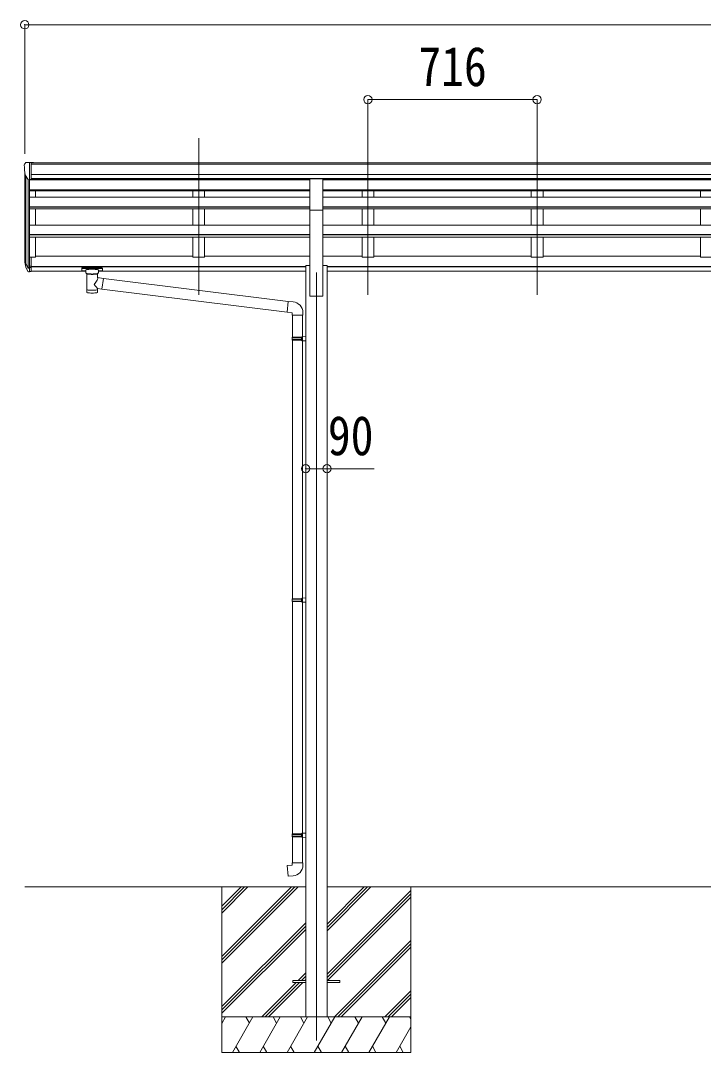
# Model space of a CAD drawing. Units: millimetres at full size. Extents: x -9783 to 33754, y -10064 to 6752.
# Drawn here: x 777 to 3666, y -4208 to 158 of the extents above; entities that cross this region are included whole.
import ezdxf
from ezdxf.enums import TextEntityAlignment as Align

# ---------------------------------------------------------------- set-up
doc = ezdxf.new("R2010")
doc.units = ezdxf.units.MM
doc.header["$LTSCALE"] = 35
doc.header["$PDMODE"] = 32
doc.header["$PDSIZE"] = 35
for name, color, linetype, lineweight in [('0-0_0', 7, 'Continuous', 9), ('0-1_本体', 4, 'Continuous', 9), ('0-2_部品', 7, 'Continuous', 9), ('0-8_PARTS2', 2, 'Continuous', 9), ('0-A_寸法', 6, 'Continuous', 9)]:
    doc.layers.add(name, color=color, linetype=linetype, lineweight=lineweight)
doc.styles.add('ＭＳ ゴシック', font='')
doc.styles.get('ＭＳ ゴシック').set_extended_font_data('MS Gothic')

msp = doc.modelspace()

# ---------------------------------------------------------------- linework, layer by layer
at = {"layer": '0-0_0'}
for p, q in [((794.98, -3507.53), (1983.78, -3507.53)), ((1628.98, -3507.53), (1628.98, -4207.53)), ((1628.98, -3801.71), (1923.16, -3507.53)), ((1628.98, -3815.85), (1937.3, -3507.53)), ((1628.98, -3830), (1951.45, -3507.53)), ((1628.98, -3617.86), (1739.31, -3507.53)), ((1628.98, -3603.72), (1725.17, -3507.53)), ((1628.98, -3589.58), (1711.03, -3507.53)), ((2074.18, -3693.16), (2259.81, -3507.53)), ((2074.18, -3679.02), (2245.67, -3507.53)), ((2074.18, -3664.88), (2231.53, -3507.53)), ((2074.18, -3507.53), (5283.78, -3507.53)), ((2074.18, -3877.01), (2428.98, -3522.21)), ((2428.98, -3507.53), (2428.98, -4207.53)), ((2074.18, -3891.15), (2428.98, -3536.36)), ((2076.44, -3903.03), (2428.98, -3550.5)), ((1628.98, -4013.84), (1983.78, -3659.05)), ((1628.98, -4027.98), (1983.78, -3673.19)), ((1628.98, -4042.13), (1983.78, -3687.33)), ((2105.79, -4057.53), (2428.98, -3734.34)), ((2119.93, -4057.53), (2428.98, -3748.49)), ((2134.08, -4057.53), (2428.98, -3762.63)), ((1951.92, -3903.03), (1983.78, -3871.18)), ((1966.07, -3903.03), (1983.78, -3885.32)), ((1797.42, -4057.53), (1942.92, -3912.03)), ((1811.57, -4057.53), (1957.07, -3912.03)), ((1825.71, -4057.53), (1971.21, -3912.03)), ((1980.21, -3903.03), (1983.78, -3899.46)), ((2317.92, -4057.53), (2428.98, -3946.48)), ((2332.07, -4057.53), (2428.98, -3960.62)), ((2346.21, -4057.53), (2428.98, -3974.76)), ((2428.98, -4057.53), (1628.98, -4057.53)), ((1628.98, -4085.04), (1644.86, -4057.53)), ((1673.73, -4207.53), (1760.33, -4057.53)), ((1745.33, -4083.51), (1730.33, -4057.53)), ((1789.2, -4207.53), (1875.8, -4057.53)), ((1860.8, -4083.52), (1845.8, -4057.53)), ((1904.67, -4207.53), (1991.27, -4057.53)), ((1976.27, -4083.52), (1961.27, -4057.53)), ((2020.14, -4207.53), (2106.74, -4057.53)), ((2091.74, -4083.52), (2076.74, -4057.53)), ((2135.61, -4207.53), (2222.21, -4057.53)), ((2207.21, -4083.51), (2192.21, -4057.53)), ((2251.08, -4207.53), (2337.68, -4057.53)), ((2307.68, -4057.53), (2322.68, -4083.51)), ((2423.15, -4057.53), (2428.98, -4067.63)), ((2366.55, -4207.53), (2428.98, -4099.4)), ((1688.73, -4181.55), (1703.73, -4207.53)), ((1804.2, -4181.55), (1819.2, -4207.53)), ((1919.67, -4181.55), (1934.67, -4207.53)), ((2035.14, -4181.55), (2050.14, -4207.53)), ((2150.61, -4181.55), (2165.61, -4207.53)), ((2266.08, -4181.55), (2281.08, -4207.53)), ((2381.55, -4181.55), (2396.55, -4207.53)), ((1628.98, -4207.53), (2428.98, -4207.53))]:
    msp.add_line(p, q, dxfattribs=at)
at = {"layer": '0-1_本体'}
for p, q in [((794.98, -844.41), (794.98, -480.16)), ((821.48, -443.41), (6536.48, -443.41)), ((821.48, -448.76), (6536.48, -448.76)), ((799.27, -498.96), (799.27, -868.67)), ((808.98, -514.32), (808.98, -886.67)), ((814.98, -514.79), (814.98, -842.24)), ((814.98, -514.8), (2001.48, -514.8)), ((821.48, -492.29), (6536.48, -492.29)), ((821.48, -509.96), (6536.48, -509.96)), ((2001.48, -512.33), (821.48, -512.33)), ((1505.98, -512.33), (1505.98, -514.8)), ((1555.98, -512.33), (1555.98, -514.8)), ((2056.48, -512.34), (4834.98, -512.45)), ((5301.48, -514.8), (2056.48, -514.8)), ((2221.98, -512.33), (2221.98, -514.8)), ((2271.98, -512.33), (2271.98, -514.8)), ((2937.98, -512.33), (2937.98, -514.8)), ((2987.98, -512.33), (2987.98, -514.8)), ((3653.98, -512.33), (3653.98, -514.8)), ((814.98, -556.99), (2001.48, -556.99)), ((814.98, -558.39), (2001.48, -558.39)), ((814.98, -562.08), (2001.48, -562.08)), ((839.98, -589.33), (839.98, -562.08)), ((1505.98, -562.08), (1505.98, -589.33)), ((1555.98, -562.08), (1555.98, -589.33)), ((5301.48, -556.99), (2056.48, -556.99)), ((5301.48, -558.39), (2056.48, -558.39)), ((5301.48, -562.08), (2056.48, -562.08)), ((2221.98, -562.08), (2221.98, -589.33)), ((2271.98, -562.08), (2271.98, -589.33)), ((2937.98, -562.08), (2937.98, -589.33)), ((2987.98, -562.08), (2987.98, -589.33)), ((3653.98, -562.08), (3653.98, -589.33)), ((814.98, -589.33), (2001.48, -589.33)), ((5301.48, -589.33), (2056.48, -589.33)), ((814.98, -630.05), (2001.48, -630.05)), ((814.98, -631.54), (2001.48, -631.54)), ((814.98, -638.35), (2001.48, -638.35)), ((839.98, -707.84), (839.98, -638.35)), ((1505.98, -638.35), (1505.98, -707.84)), ((1555.98, -638.35), (1555.98, -707.84)), ((2001.48, -1007.53), (2001.48, -643.59)), ((5301.48, -630.05), (2056.48, -630.05)), ((5301.48, -631.54), (2056.48, -631.54)), ((5301.48, -638.35), (2056.48, -638.35)), ((2056.48, -1007.53), (2056.48, -643.59)), ((2221.98, -638.35), (2221.98, -707.84)), ((2271.98, -638.35), (2271.98, -707.84)), ((2937.98, -638.35), (2937.98, -707.84)), ((2987.98, -638.35), (2987.98, -707.84)), ((3653.98, -638.35), (3653.98, -707.84)), ((814.98, -707.84), (2001.48, -707.84)), ((5301.48, -707.84), (2056.48, -707.84)), ((814.98, -747.15), (2001.48, -747.15)), ((814.98, -748.63), (2001.48, -748.63)), ((814.98, -758.11), (2001.48, -758.11)), ((839.98, -843.07), (839.98, -758.11)), ((1505.98, -758.11), (1505.98, -843.07)), ((1555.98, -758.11), (1555.98, -843.07)), ((5301.48, -747.15), (2056.48, -747.15)), ((5301.48, -748.63), (2056.48, -748.63)), ((5301.48, -758.11), (2056.48, -758.11)), ((2221.98, -758.11), (2221.98, -843.07)), ((2271.98, -758.11), (2271.98, -843.07)), ((2937.98, -758.11), (2937.98, -843.07)), ((2987.98, -758.11), (2987.98, -843.07)), ((3653.98, -758.11), (3653.98, -843.07)), ((821.48, -843.07), (839.98, -843.07)), ((839.98, -838.27), (1505.98, -838.27)), ((1555.98, -843.07), (1505.98, -843.07)), ((1555.98, -838.27), (2001.48, -838.27)), ((2056.48, -838.27), (2221.98, -838.27)), ((2271.98, -843.07), (2221.98, -843.07)), ((2271.98, -838.27), (2937.98, -838.27)), ((2987.98, -843.07), (2937.98, -843.07)), ((2987.98, -838.27), (3653.98, -838.27)), ((3703.98, -843.07), (3653.98, -843.07)), ((821.48, -882.57), (1983.78, -882.57)), ((821.48, -883.95), (1983.78, -883.95)), ((821.48, -901.13), (1052.98, -901.13)), ((1106.98, -901.13), (1983.78, -901.13)), ((1983.78, -877.53), (2001.48, -877.53)), ((1983.78, -877.53), (1983.78, -4057.53)), ((2056.48, -877.53), (2074.18, -877.53)), ((2074.18, -877.53), (2074.18, -4057.53)), ((5283.78, -882.57), (2074.18, -882.57)), ((5283.78, -883.95), (2074.18, -883.95)), ((5283.78, -901.13), (2074.18, -901.13)), ((2001.48, -1007.53), (2056.48, -1007.53))]:
    msp.add_line(p, q, dxfattribs=at)
at = {"layer": '0-2_部品'}
for p, q in [((792.98, -451.18), (792.98, -451.81)), ((799.89, -442.38), (795.83, -448.18)), ((802.98, -441.81), (800.65, -441.95)), ((802.98, -441.81), (821.48, -441.81)), ((814.98, -514.79), (814.98, -441.81)), ((821.48, -441.81), (831.48, -441.9)), ((821.48, -513.79), (821.48, -441.81)), ((831.48, -443.41), (831.48, -441.9)), ((807.36, -512.98), (798.08, -496.92)), ((814.98, -514.79), (809.77, -514.48)), ((821.48, -513.79), (814.98, -513.79)), ((2001.48, -511.68), (2056.48, -511.68)), ((2001.48, -643.75), (2001.48, -511.68)), ((2056.48, -643.75), (2056.48, -511.68)), ((2001.48, -643.75), (2056.48, -643.75)), ((797.38, -868.28), (807.54, -887.45)), ((808.55, -886.2), (798.8, -867.78)), ((814.98, -842.24), (814.98, -904.12)), ((821.48, -842.24), (814.98, -842.24)), ((821.48, -842.24), (821.48, -903.3)), ((799.96, -885.13), (807.54, -902.62)), ((814.98, -886.95), (809.85, -886.95)), ((814.98, -888.95), (810.14, -888.95)), ((814.98, -904.12), (810.14, -904.12)), ((821.48, -880.55), (814.98, -880.55)), ((821.48, -885.95), (814.98, -885.95)), ((821.48, -903.3), (814.98, -903.3)), ((1036.48, -889.01), (1036.48, -899.77)), ((1036.48, -889.21), (1036.48, -890.75)), ((1038.48, -888.35), (1121.48, -888.35)), ((1038.48, -890.53), (1121.48, -890.53)), ((1038.48, -900.44), (1052.98, -900.44)), ((1052.98, -907.25), (1052.98, -896.97)), ((1057.08, -911.75), (1057.07, -992.04)), ((1102.88, -929.32), (1102.88, -911.73)), ((1106.98, -907.25), (1106.98, -896.97)), ((1106.98, -900.44), (1121.48, -900.44)), ((1123.48, -889.01), (1123.48, -899.77)), ((1128.1, -933.23), (1102.88, -929.31)), ((1128.1, -933.23), (1121.08, -978.48)), ((1128.1, -933.23), (1909.87, -1030.02)), ((1102.9, -992.04), (1102.88, -975.41)), ((1102.88, -975.66), (1121.08, -978.48)), ((1905.86, -1075.85), (1121.08, -978.48)), ((1930.7, -1031.85), (1909.87, -1030.02)), ((1925.78, -1087.59), (1971.78, -1087.59)), ((1927.78, -1087.59), (1927.78, -1181.59)), ((1969.78, -1087.59), (1969.78, -1179.03)), ((1971.78, -1087.59), (1971.78, -1076.67)), ((1967.78, -1179.09), (1983.78, -1178.62)), ((1983.78, -1178.62), (1983.78, -1196.56)), ((1925.78, -1183.59), (1926.78, -1181.59)), ((1925.78, -1183.59), (1969.78, -1183.59)), ((1925.78, -1183.59), (1925.78, -1191.59)), ((1925.78, -1191.59), (1969.78, -1191.59)), ((1925.78, -1191.59), (1926.78, -1193.59)), ((1926.78, -1181.59), (1969.78, -1181.59)), ((1926.78, -1193.59), (1969.78, -1193.59)), ((1927.78, -1193.59), (1927.78, -2287.78)), ((1965.31, -1183.59), (1964.88, -1181.59)), ((1967.78, -1181.09), (1967.78, -1179.09)), ((1967.78, -1181.09), (1969.78, -1181.09)), ((1967.78, -1196.09), (1967.78, -1194.09)), ((1967.78, -1196.09), (1983.78, -1196.56)), ((1969.78, -1196.15), (1969.78, -2285.22)), ((1925.78, -2289.78), (1926.78, -2287.78)), ((1925.78, -2289.78), (1969.78, -2289.78)), ((1925.78, -2289.78), (1925.78, -2297.78)), ((1925.78, -2297.78), (1969.78, -2297.78)), ((1925.78, -2297.78), (1926.78, -2299.78)), ((1926.78, -2287.78), (1969.78, -2287.78)), ((1926.78, -2299.78), (1969.78, -2299.78)), ((1927.78, -2299.78), (1927.78, -3282.94)), ((1965.31, -2289.78), (1964.88, -2287.78)), ((1967.78, -2285.28), (1983.78, -2284.81)), ((1967.78, -2287.28), (1967.78, -2285.28)), ((1967.78, -2287.28), (1969.78, -2287.28)), ((1967.78, -2302.28), (1967.78, -2300.28)), ((1967.78, -2302.28), (1983.78, -2302.75)), ((1969.78, -2302.34), (1969.78, -3280.38)), ((1983.78, -2284.81), (1983.78, -2302.75)), ((1925.78, -3284.94), (1925.78, -3292.94)), ((1925.78, -3284.94), (1969.78, -3284.94)), ((1925.78, -3292.94), (1969.78, -3292.94)), ((1925.78, -3292.94), (1926.78, -3294.94)), ((1926.78, -3294.94), (1969.78, -3294.94)), ((1927.78, -3294.94), (1927.78, -3404.94)), ((1965.31, -3284.94), (1964.88, -3282.94)), ((1967.78, -3280.44), (1983.78, -3279.97)), ((1967.78, -3282.44), (1967.78, -3280.44)), ((1967.78, -3282.44), (1969.78, -3282.44)), ((1967.78, -3297.44), (1967.78, -3295.44)), ((1967.78, -3297.44), (1983.78, -3297.91)), ((1969.78, -3297.5), (1969.78, -3404.94)), ((1983.78, -3279.97), (1983.78, -3297.91)), ((1925.78, -3404.94), (1971.78, -3404.94)), ((1925.78, -3414.94), (1925.78, -3404.94)), ((1971.78, -3404.94), (1971.78, -3415.86))]:
    msp.add_line(p, q, dxfattribs=at)
at = {"layer": '0-2_部品', "color": 4}
for p, q in [((1928.98, -3903.03), (1928.98, -3912.03)), ((1983.78, -3903.03), (1928.98, -3903.03)), ((1983.78, -3912.03), (1928.98, -3912.03)), ((2128.58, -3903.03), (2073.78, -3903.03))]:
    msp.add_line(p, q, dxfattribs=at)
at = {"layer": '0-2_部品'}
for points in [[(1036.48, -889.01), (1036.52, -888.82), (1036.6, -888.68), (1036.7, -888.59), (1036.8, -888.53), (1036.92, -888.48), (1037.22, -888.42), (1037.71, -888.37), (1038.25, -888.35), (1038.48, -888.35)], [(1036.48, -899.77), (1036.52, -899.97), (1036.6, -900.11), (1036.7, -900.2), (1036.8, -900.26), (1036.92, -900.31), (1037.22, -900.37), (1037.71, -900.41), (1038.25, -900.44), (1038.48, -900.44)], [(1053.02, -907.19), (1053, -907.54), (1053.24, -908.5), (1053.76, -909.38), (1054.57, -910.22), (1055.68, -911.02), (1057.08, -911.75)], [(1102.88, -911.73), (1103.12, -911.64), (1104.47, -910.9), (1105.58, -910.06), (1106.34, -909.19), (1106.8, -908.29), (1106.97, -907.41)], [(1121.48, -888.35), (1121.84, -888.35), (1122.37, -888.38), (1122.81, -888.43), (1123.12, -888.51), (1123.29, -888.61), (1123.41, -888.74), (1123.48, -888.92), (1123.48, -889.01)], [(1121.48, -900.44), (1121.84, -900.43), (1122.37, -900.41), (1122.81, -900.36), (1123.12, -900.28), (1123.29, -900.18), (1123.41, -900.04), (1123.48, -899.86), (1123.48, -899.77)], [(1909.87, -1030.02), (1905.86, -1075.85), (1925.78, -1077.59), (1925.78, -1087.59)], [(1965.31, -1183.59), (1965.31, -1191.59), (1964.88, -1193.59)], [(1967.78, -1194.09), (1969.78, -1194.09), (1969.78, -1181.09)], [(1965.31, -2289.78), (1965.31, -2297.78), (1964.88, -2299.78)], [(1967.78, -2300.28), (1969.78, -2300.28), (1969.78, -2287.28)], [(1925.78, -3284.94), (1926.78, -3282.94), (1969.78, -3282.94)], [(1965.31, -3284.94), (1965.31, -3292.94), (1964.88, -3294.94)], [(1967.78, -3295.44), (1969.78, -3295.44), (1969.78, -3282.44)], [(1930.7, -3460.68), (1909.87, -3462.51), (1905.86, -3416.68), (1925.78, -3414.94)]]:
    msp.add_lwpolyline(points, dxfattribs=at)
at = {"layer": '0-2_部品', "color": 4}
msp.add_lwpolyline([(2128.58, -3903.03), (2128.58, -3912.03), (2073.78, -3912.03)], dxfattribs=at)
at = {"layer": '0-2_部品'}
for centre, radius, start, end in [((795.98, -451.18), 3, 93, 180), ((994.98, -451.81), 202, 180, 192.90261), ((800.71, -442.95), 1, 93.5, 145), ((809.96, -511.48), 3, 210, 266.5), ((883.64, -846.11), 89.07, 174.49576, 194.41188), ((882.93, -841.83), 88.05, 177.22392, 197.21071), ((928.2, -849.06), 133.22, 183.27987, 195.71302), ((810.14, -885.95), 3, 210, 270), ((810.14, -901.12), 3, 210, 270), ((809.85, -885.45), 1.5, 210, 270), ((1926.78, -1076.67), 45, 0, 85), ((1926.78, -3415.86), 45, 275, 0)]:
    msp.add_arc(centre, radius, start, end, dxfattribs=at)
for centre, major_axis, ratio, start_param, end_param in [((1038.48, -890.75), (2, 0), 0.109601, 1.5707963, 3.1415927), ((1079.98, -896.97), (27, 0), 0.122176, 6.2831853, 9.424778), ((1079.99, -912.2), (-22.91, 0.42), 0.072511, 0.0008029, 1.5715993), ((1079.99, -913.82), (-22.91, 0.42), 0.072511, 0.0008029, 1.5715993), ((1079.97, -912.2), (22.92, 0.42), 0.07247, 4.71158, 6.2823764), ((1079.97, -913.82), (22.92, 0.42), 0.07247, 4.71158, 6.2823764), ((1090.98, -907.25), (16, 0), 0.361356, 6.2636979, 6.2831853), ((1121.48, -890.75), (2, 0), 0.109601, 0, 1.5707963), ((1079.98, -955.86), (-22.81, -26.62), 0.234429, 1.6855472, 3.1268519), ((1082.54, -953.21), (20.32, -22.25), 0.045535, 0.0389954, 1.3075346), ((1079.98, -992.04), (22.92, 0), 0.101955, 3.1415499, 6.2833984), ((1079.98, -979.6), (22.91, 0), 0.122865, 3.1415927, 6.2831853)]:
    msp.add_ellipse(centre, major_axis=major_axis, ratio=ratio, start_param=start_param, end_param=end_param, dxfattribs=at)
at = {"layer": '0-8_PARTS2'}
for p, q in [((1530.98, -1001.33), (1530.98, -338.8)), ((2246.98, -1001.33), (2246.98, -338.8)), ((2962.98, -1001.33), (2962.98, -338.8)), ((2028.98, -907.53), (2028.98, -4157.53))]:
    msp.add_line(p, q, dxfattribs=at)
at = {"layer": '0-A_寸法'}
for p, q in [((794.98, 140.82), (6562.98, 140.82)), ((794.98, 140.82), (794.98, -404.8)), ((2246.98, -175.79), (2246.98, -404.8)), ((2246.98, -175.79), (2962.98, -175.79)), ((2962.98, -175.79), (2962.98, -404.8)), ((1983.78, -1737.72), (2073.78, -1737.72)), ((2073.78, -1737.72), (2273.78, -1737.72))]:
    msp.add_line(p, q, dxfattribs=at)
for p in [(794.98, 140.82), (2246.98, -175.79), (2962.98, -175.79), (1983.78, -1737.72), (2073.78, -1737.72)]:
    msp.add_point(p, dxfattribs=at)

# ---------------------------------------------------------------- texts
at = {"layer": '0-A_寸法', "color": 7, "style": 'ＭＳ ゴシック', "width": 0.85}
for s, p in [('716', (2460.61, -168.79)), ('90', (2077.53, -1730.72))]:
    msp.add_text(s, height=166.8, dxfattribs=at).set_placement(p, align=Align.BOTTOM_LEFT)

doc.saveas('drawing.dxf')
